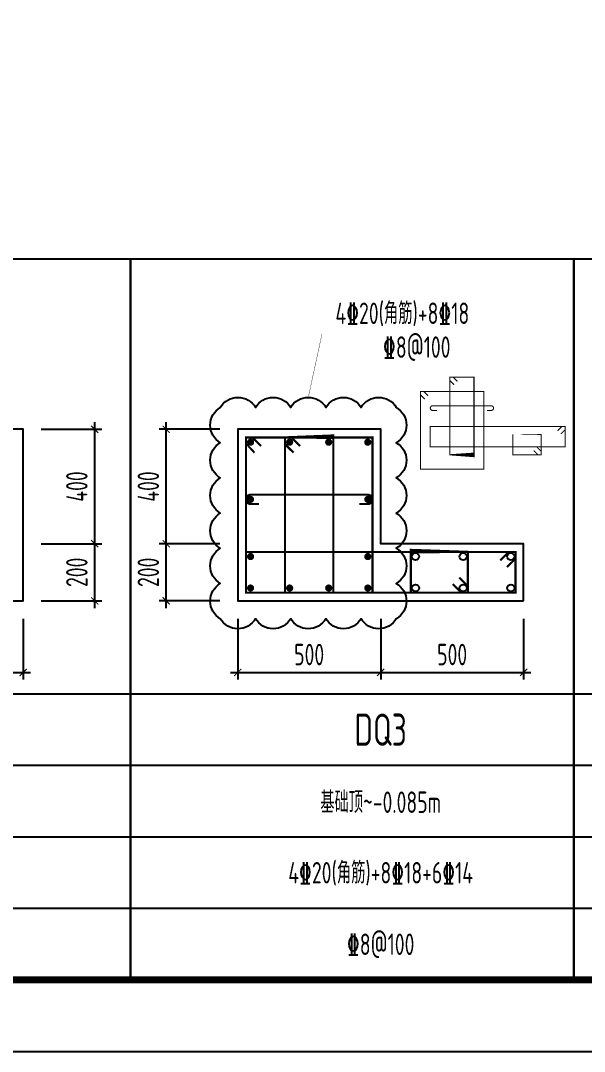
# Model space of a CAD drawing. Extents: x -812054 to 22247, y -644080 to 1003627.
# Drawn here: x -437176 to -429290, y -186869 to -172454 of the extents above; entities that cross this region are included whole.
import ezdxf
from ezdxf.enums import TextEntityAlignment as Align

# ---------------------------------------------------------------- set-up
doc = ezdxf.new("R2010")
doc.units = 0
doc.header["$LTSCALE"] = 1000
doc.layers.get('0').update_dxf_attribs({"linetype": 'CONTINUOUS'})
doc.layers.get('DEFPOINTS').update_dxf_attribs({"linetype": 'CONTINUOUS'})
for name, color, linetype in [('-TK', 7, 'CONTINUOUS'), ('COLU_DE_DIM', 3, 'CONTINUOUS'), ('COLU_DE_TH', 7, 'CONTINUOUS'), ('LABEL', 1, 'CONTINUOUS'), ('LINK', 6, 'CONTINUOUS'), ('LINK-INDEX', 6, 'CONTINUOUS'), ('REIN', 6, 'CONTINUOUS'), ('TAB', 7, 'CONTINUOUS'), ('TAB_TEXT', 7, 'CONTINUOUS'), ('TEXT25', 2, 'CONTINUOUS')]:
    doc.layers.add(name, color=color, linetype=linetype)
doc.styles.add('TSSD_DIMENSION', font='Tssdeng.shx', dxfattribs={"width": 0.7, "bigfont": 'tssdchn.shx'})
doc.styles.add('TSSD_REIN', font='tssdeng.shx', dxfattribs={"width": 0.7, "height": 300, "bigfont": 'tssdchn.shx'})
doc.dimstyles.new('TSSD_25_100', dxfattribs={"dimtxt": 300, "dimasz": 100, "dimexe": 100, "dimexo": 250, "dimgap": 100, "dimtad": 1, "dimdec": 0, "dimlfac": 0.25, "dimzin": 0, "dimdsep": 46, "dimtxsty": 'TSSD_DIMENSION', "dimblk": 'ARCHTICK', "dimcen": 0, "dimdle": 100, "dimclrt": 7, "dimadec": 0, "dimazin": 0, "dimtfac": 1, "dimtdec": 0, "dimtix": 1, "dimtmove": 2, "dimatfit": 3, "dimldrblk": 'ARCHTICK', "dimfxl": 1, "dimtolj": 1, "dimtzin": 0, "dimarcsym": 0})

# ---------------------------------------------------------------- blocks, each defined once
blk = doc.blocks.new('_ArchTick')
at = {"color": 0, "linetype": 'ByBlock', "const_width": 0.15}
blk.add_lwpolyline([(-0.5, -0.5), (0.5, 0.5)], dxfattribs=at)
blk = doc.blocks.new('*D426')
at = {"layer": 'COLU_DE_DIM', "color": 0, "lineweight": -2, "transparency": 16777216}
for p, q in [((-434139.3703795684, -180819.2483569956), (-434139.3703795684, -181669.2483569956)), ((-432139.3703795684, -180819.2483569956), (-432139.3703795684, -181669.2483569956)), ((-434239.3703795684, -181569.2483569956), (-432039.3703795684, -181569.2483569956))]:
    blk.add_line(p, q, dxfattribs=at)
at = {"layer": 'DEFPOINTS', "color": 0, "transparency": 16777216}
for p in [(-434139.3703795684, -180569.2483569956), (-432139.3703795684, -180569.2483569956), (-432139.3703795684, -181569.2483569956)]:
    blk.add_point(p, dxfattribs=at)
at = {"layer": 'COLU_DE_DIM', "color": 0, "lineweight": -2, "transparency": 16777216, "xscale": 100, "yscale": 100, "zscale": 100, "rotation": 180}
blk.add_blockref('_ArchTick', (-434139.3703795684, -181569.2483569956), dxfattribs=at)
at = {"layer": 'COLU_DE_DIM', "color": 0, "lineweight": -2, "transparency": 16777216, "xscale": 100, "yscale": 100, "zscale": 100}
blk.add_blockref('_ArchTick', (-432139.3703795684, -181569.2483569956), dxfattribs=at)
at = {"layer": 'COLU_DE_DIM', "color": 7, "transparency": 16777216, "insert": (-433139.3703795684, -181319.2483569956), "char_height": 300, "attachment_point": 5, "style": 'TSSD_DIMENSION'}
blk.add_mtext('\\A1;500', dxfattribs=at)
blk = doc.blocks.new('*D427')
at = {"layer": 'COLU_DE_DIM', "color": 0, "lineweight": -2, "transparency": 16777216}
for p, q in [((-432139.3703795684, -180819.2483569956), (-432139.3703795684, -181669.2483569956)), ((-430139.3688400107, -180819.2483569956), (-430139.3688400107, -181669.2483569956)), ((-432239.3703795684, -181569.2483569956), (-430039.3688400107, -181569.2483569956))]:
    blk.add_line(p, q, dxfattribs=at)
at = {"layer": 'DEFPOINTS', "color": 0, "transparency": 16777216}
for p in [(-432139.3703795684, -180569.2483569956), (-430139.3688400107, -180569.2483569956), (-430139.3688400107, -181569.2483569956)]:
    blk.add_point(p, dxfattribs=at)
at = {"layer": 'COLU_DE_DIM', "color": 0, "lineweight": -2, "transparency": 16777216, "xscale": 100, "yscale": 100, "zscale": 100, "rotation": 180}
blk.add_blockref('_ArchTick', (-432139.3703795684, -181569.2483569956), dxfattribs=at)
at = {"layer": 'COLU_DE_DIM', "color": 0, "lineweight": -2, "transparency": 16777216, "xscale": 100, "yscale": 100, "zscale": 100}
blk.add_blockref('_ArchTick', (-430139.3688400107, -181569.2483569956), dxfattribs=at)
at = {"layer": 'COLU_DE_DIM', "color": 7, "transparency": 16777216, "insert": (-431139.3696097895, -181319.2483569956), "char_height": 300, "attachment_point": 5, "style": 'TSSD_DIMENSION'}
blk.add_mtext('\\A1;500', dxfattribs=at)
blk = doc.blocks.new('*D428')
at = {"layer": 'COLU_DE_DIM', "color": 0, "lineweight": -2, "transparency": 16777216}
for p, q in [((-435139.3703795684, -180669.2483569956), (-435139.3703795684, -179669.2483569956)), ((-434389.3703795684, -179769.2483569956), (-435239.3703795684, -179769.2483569956)), ((-434389.3703795684, -180569.2483569956), (-435239.3703795684, -180569.2483569956))]:
    blk.add_line(p, q, dxfattribs=at)
at = {"layer": 'DEFPOINTS', "color": 0, "transparency": 16777216}
for p in [(-435139.3703795684, -179769.2483569956), (-434139.3703795684, -179769.2483569956), (-434139.3703795684, -180569.2483569956)]:
    blk.add_point(p, dxfattribs=at)
at = {"layer": 'COLU_DE_DIM', "color": 0, "lineweight": -2, "transparency": 16777216, "xscale": 100, "yscale": 100, "zscale": 100}
for p, rotation in [((-435139.3703795684, -179769.2483569956), 90), ((-435139.3703795684, -180569.2483569956), 270)]:
    blk.add_blockref('_ArchTick', p, dxfattribs=dict(at, rotation=rotation))
at = {"layer": 'COLU_DE_DIM', "color": 7, "transparency": 16777216, "insert": (-435389.3703795683, -180169.2483569957), "char_height": 300, "attachment_point": 5, "rotation": 90, "style": 'TSSD_DIMENSION'}
blk.add_mtext('\\A1;200', dxfattribs=at)
blk = doc.blocks.new('*D429')
at = {"layer": 'COLU_DE_DIM', "color": 0, "lineweight": -2, "transparency": 16777216}
for p, q in [((-434389.3703795684, -178169.5864970847), (-435239.3703795684, -178169.5864970847)), ((-435139.3703795684, -179869.2483569956), (-435139.3703795684, -178069.5864970847)), ((-434389.3703795684, -179769.2483569956), (-435239.3703795684, -179769.2483569956))]:
    blk.add_line(p, q, dxfattribs=at)
at = {"layer": 'DEFPOINTS', "color": 0, "transparency": 16777216}
for p in [(-435139.3703795684, -178169.5864970847), (-434139.3703795684, -178169.5864970847), (-434139.3703795684, -179769.2483569956)]:
    blk.add_point(p, dxfattribs=at)
at = {"layer": 'COLU_DE_DIM', "color": 0, "lineweight": -2, "transparency": 16777216, "xscale": 100, "yscale": 100, "zscale": 100}
for p, rotation in [((-435139.3703795684, -178169.5864970847), 90), ((-435139.3703795684, -179769.2483569956), 270)]:
    blk.add_blockref('_ArchTick', p, dxfattribs=dict(at, rotation=rotation))
at = {"layer": 'COLU_DE_DIM', "color": 7, "transparency": 16777216, "insert": (-435389.3703795683, -178969.4174270402), "char_height": 300, "attachment_point": 5, "rotation": 90, "style": 'TSSD_DIMENSION'}
blk.add_mtext('\\A1;400', dxfattribs=at)
blk = doc.blocks.new('*D488')
at = {"layer": 'COLU_DE_DIM', "color": 0, "lineweight": -2, "transparency": 16777216}
for p, q in [((-437939.3703787434, -180819.2483569956), (-437939.3703787434, -181669.2483569956)), ((-437139.3703841051, -180819.2483569956), (-437139.3703841051, -181669.2483569956)), ((-438039.3703787434, -181569.2483569956), (-437039.3703841051, -181569.2483569956))]:
    blk.add_line(p, q, dxfattribs=at)
at = {"layer": 'DEFPOINTS', "color": 0, "transparency": 16777216}
for p in [(-437939.3703787434, -180569.2483569956), (-437139.3703841051, -180569.2483569956), (-437139.3703841051, -181569.2483569956)]:
    blk.add_point(p, dxfattribs=at)
at = {"layer": 'COLU_DE_DIM', "color": 0, "lineweight": -2, "transparency": 16777216, "xscale": 100, "yscale": 100, "zscale": 100, "rotation": 180}
blk.add_blockref('_ArchTick', (-437939.3703787434, -181569.2483569956), dxfattribs=at)
at = {"layer": 'COLU_DE_DIM', "color": 0, "lineweight": -2, "transparency": 16777216, "xscale": 100, "yscale": 100, "zscale": 100}
blk.add_blockref('_ArchTick', (-437139.3703841051, -181569.2483569956), dxfattribs=at)
at = {"layer": 'COLU_DE_DIM', "color": 7, "transparency": 16777216, "insert": (-437539.3703814243, -181319.2483569956), "char_height": 300, "attachment_point": 5, "style": 'TSSD_DIMENSION'}
blk.add_mtext('\\A1;200', dxfattribs=at)
blk = doc.blocks.new('*D489')
at = {"layer": 'COLU_DE_DIM', "color": 0, "lineweight": -2, "transparency": 16777216}
for p, q in [((-436139.3703841051, -180669.2483569956), (-436139.3703841051, -179669.2483569956)), ((-436889.3703841051, -179769.2483569956), (-436039.3703841051, -179769.2483569956)), ((-436889.3703841051, -180569.2483569956), (-436039.3703841051, -180569.2483569956))]:
    blk.add_line(p, q, dxfattribs=at)
at = {"layer": 'DEFPOINTS', "color": 0, "transparency": 16777216}
for p in [(-437139.3703841051, -179769.2483569956), (-436139.3703841051, -179769.2483569956), (-437139.3703841051, -180569.2483569956)]:
    blk.add_point(p, dxfattribs=at)
at = {"layer": 'COLU_DE_DIM', "color": 0, "lineweight": -2, "transparency": 16777216, "xscale": 100, "yscale": 100, "zscale": 100}
for p, rotation in [((-436139.3703841051, -179769.2483569956), 90), ((-436139.3703841051, -180569.2483569956), 270)]:
    blk.add_blockref('_ArchTick', p, dxfattribs=dict(at, rotation=rotation))
at = {"layer": 'COLU_DE_DIM', "color": 7, "transparency": 16777216, "insert": (-436389.370384105, -180169.2483569957), "char_height": 300, "attachment_point": 5, "rotation": 90, "style": 'TSSD_DIMENSION'}
blk.add_mtext('\\A1;200', dxfattribs=at)
blk = doc.blocks.new('*D490')
at = {"layer": 'COLU_DE_DIM', "color": 0, "lineweight": -2, "transparency": 16777216}
for p, q in [((-436889.3703841051, -178169.5721406089), (-436039.3703841051, -178169.5721406089)), ((-436139.3703841051, -179869.2483569956), (-436139.3703841051, -178069.5721406089)), ((-436889.3703841051, -179769.2483569956), (-436039.3703841051, -179769.2483569956))]:
    blk.add_line(p, q, dxfattribs=at)
at = {"layer": 'DEFPOINTS', "color": 0, "transparency": 16777216}
for p in [(-437139.3703841051, -178169.5721406089), (-436139.3703841051, -178169.5721406089), (-437139.3703841051, -179769.2483569956)]:
    blk.add_point(p, dxfattribs=at)
at = {"layer": 'COLU_DE_DIM', "color": 0, "lineweight": -2, "transparency": 16777216, "xscale": 100, "yscale": 100, "zscale": 100}
for p, rotation in [((-436139.3703841051, -178169.5721406089), 90), ((-436139.3703841051, -179769.2483569956), 270)]:
    blk.add_blockref('_ArchTick', p, dxfattribs=dict(at, rotation=rotation))
at = {"layer": 'COLU_DE_DIM', "color": 7, "transparency": 16777216, "insert": (-436389.370384105, -178969.4102488023), "char_height": 300, "attachment_point": 5, "rotation": 90, "style": 'TSSD_DIMENSION'}
blk.add_mtext('\\A1;400', dxfattribs=at)
blk = doc.blocks.new('A1')
blk.add_lwpolyline([(0, 59400), (0, 0), (84100, 0), (84100, 59400)], close=True)
at = {"const_width": 100}
blk.add_lwpolyline([(2500, 58400), (2500, 1000), (83100, 1000), (83100, 58400)], close=True, dxfattribs=at)

msp = doc.modelspace()

# ---------------------------------------------------------------- linework, layer by layer
at = {"layer": 'COLU_DE_TH'}
msp.add_lwpolyline([(-434382.1972381338, -177864.4934794483, -0.5773502691896255), (-433889.9979343988, -177864.4934794483, -0.5773502691896255), (-433397.7986306639, -177864.4934794483, -0.5773502691896255), (-432905.599326929, -177864.4934794483, -0.5773502691896255), (-432413.400023194, -177864.4934794483, -0.5773502691896255), (-431921.2007194591, -177864.4934794483, -0.5773502691896255), (-431921.2007194591, -178356.6927831832, -0.5773502691896255), (-431921.2007194591, -178848.8920869182, -0.5773502691896255), (-431921.2007194591, -179341.0913906531, -0.5773502691896255), (-431921.2007194591, -179833.290694388, -0.5773502691896255), (-431921.2007194591, -180325.489998123, -0.5773502691896255), (-431921.2007194591, -180817.6893018579, -0.5773502691896255), (-432413.400023194, -180817.6893018579, -0.5773502691896255), (-432905.599326929, -180817.6893018579, -0.5773502691896255), (-433397.7986306639, -180817.6893018579, -0.5773502691896255), (-433889.9979343988, -180817.6893018579, -0.5773502691896255), (-434382.1972381338, -180817.6893018579, -0.5773502691896255), (-434382.1972381338, -180325.489998123, -0.5773502691896255), (-434382.1972381338, -179833.290694388, -0.5773502691896255), (-434382.1972381338, -179341.0913906531, -0.5773502691896255), (-434382.1972381338, -178848.8920869182, -0.5773502691896255), (-434382.1972381338, -178356.6927831832, -0.5773502691896255), (-434382.1972381338, -177864.4934794483, -0.5773502691896255), (-434382.1972381338, -177864.4934794483, -0.5773502691896255)], format="xyb", dxfattribs=at)
for points in [[(-441139.3703828676, -180569.2483569956), (-437139.3703841051, -180569.2483569956), (-437139.3703795684, -178169.5721406089), (-437939.3703787434, -178169.5721389591), (-437939.3703816301, -179769.2483569956), (-441139.3703828676, -179769.2483569956), (-441139.3703828676, -180569.2483569956)], [(-430139.3688400107, -180569.2483569956), (-430139.3688400107, -179769.2483569956), (-432139.3703795684, -179769.2483569956), (-432139.3703795684, -178169.5864970847), (-434139.3703795684, -178169.5864970847), (-434139.3703795684, -180569.2483569956), (-430139.3688400107, -180569.2483569956)]]:
    msp.add_lwpolyline(points, close=True, dxfattribs=at)
at = {"layer": 'LABEL'}
msp.add_lwpolyline([(-430485.8575354999, -176836.5428871646, 0, 0, 0), (-432960.4616194204, -176836.5413238805, 5, 5, 0), (-433151.6989787964, -177722.4077791952, 5, 5, 0)], format="xyseb", dxfattribs=at)
at = {"layer": 'LINK'}
for points in [[(-433904.3703795852, -178496.5103786853, 30, 30, 0), (-434024.3703795692, -178376.5103786692, 30, 30, 0), (-434024.3703795694, -178284.5864970894, 30, 30, 0), (-432254.3703795696, -178284.5864970894, 30, 30, 0), (-432254.3703795723, -180454.2483569925, 30, 30, 0), (-434024.370379569, -180454.2483569924, 30, 30, 0), (-434024.3703795694, -178284.5864970894, 30, 30, 0), (-433932.4464979651, -178284.5864970898, 30, 30, 0), (-433812.4464979811, -178404.5864971058, 30, 30, 0)], [(-433357.7037129541, -178496.5103786567, 30, 30, 0), (-433477.7037129002, -178376.5103786029, 30, 30, 0), (-433477.7037129021, -178284.5864970999, 30, 30, 0), (-432801.0370462369, -178284.5864970992, 30, 30, 0), (-432801.0370462395, -180454.248357008, 30, 30, 0), (-433477.7037129017, -180454.2483570086, 30, 30, 0), (-433477.7037129021, -178284.5864970999, 30, 30, 0), (-433385.7798313181, -178284.5864971032, 30, 30, 0), (-433265.7798313719, -178404.586497157, 30, 30, 0)], [(-432439.3703795726, -179214.4174270411, 30, 30, 0), (-432319.3703795726, -179214.4174270411, 30, 30, 1), (-432319.3703795726, -179084.4174270411, 30, 30, 0), (-433959.3703795673, -179084.4174270403, 30, 30, 1), (-433959.3703795673, -179214.4174270403, 30, 30, 0), (-433839.3703795673, -179214.4174270403, 30, 30, 0)], [(-430466.2927216268, -180004.2483569609, 30, 30, 0), (-430346.2927215921, -179884.2483569956, 30, 30, 0), (-430254.3688400238, -179884.2483569962, 30, 30, 0), (-430254.3688400238, -180454.2483569954, 30, 30, 0), (-434024.3703795699, -180454.2483569955, 30, 30, 0), (-434024.37037957, -179884.248356994, 30, 30, 0), (-430254.3688400238, -179884.2483569962, 30, 30, 0), (-430254.3688400229, -179976.1722386178, 30, 30, 0), (-430374.3688400576, -180096.1722385832, 30, 30, 0)], [(-431041.0360198593, -180242.324475506, 30, 30, 0), (-430921.0360198756, -180362.3244755223, 30, 30, 0), (-430921.0360198756, -180454.2483569922, 30, 30, 0), (-431717.7031997225, -180454.2483569929, 30, 30, 0), (-431717.7031997217, -179884.2483569969, 30, 30, 0), (-430921.0360198756, -179884.2483569958, 30, 30, 0), (-430921.0360198756, -180454.2483569922, 30, 30, 0), (-431012.9599013687, -180454.2483569904, 30, 30, 0), (-431132.9599013524, -180334.248356974, 30, 30, 0)]]:
    msp.add_lwpolyline(points, format="xyseb", dxfattribs=at)
at = {"layer": 'LINK-INDEX'}
for points in [[(-431112.0710508645, -177546.2861540357, 15.00000095367432, 15.00000095367432, 0), (-431172.0710509159, -177486.2861540872, 15.00000095367432, 15.00000095367432, 0), (-431172.071050912, -177440.3242133382, 15.00000095367432, 15.00000095367432, 0), (-430833.7377175753, -177440.3242133379, 15.00000095367432, 15.00000095367432, 0), (-430833.7377175767, -178525.1551432981, 15.00000095367432, 15.00000095367432, 0), (-431172.0710509117, -178525.1551432986, 15.00000095367432, 15.00000095367432, 0), (-431172.071050912, -177440.3242133382, 15.00000095367432, 15.00000095367432, 0), (-431126.1091102465, -177440.3242133389, 15.00000095367432, 15.00000095367432, 0), (-431066.109110195, -177500.3242132874, 15.00000095367432, 15.00000095367432, 0)], [(-431522.0710508029, -177746.2438866294, 15.00000095367432, 15.00000095367432, 0), (-431582.0710509134, -177686.2438867398, 15.00000095367432, 15.00000095367432, 0), (-431582.0710509106, -177640.2819458261, 15.00000095367432, 15.00000095367432, 0), (-430697.0710509088, -177640.2819458261, 15.00000095367432, 15.00000095367432, 0), (-430697.0710509101, -178725.1128757799, 15.00000095367432, 15.00000095367432, 0), (-431582.0710509105, -178725.1128757799, 15.00000095367432, 15.00000095367432, 0), (-431582.0710509106, -177640.2819458261, 15.00000095367432, 15.00000095367432, 0), (-431536.1091101714, -177640.2819458286, 15.00000095367432, 15.00000095367432, 0), (-431476.109110061, -177700.2819457182, 15.00000095367432, 15.00000095367432, 0)], [(-430652.904384243, -177905.2396783088, 15.00000095367432, 15.00000095367432, 0), (-430592.904384243, -177905.2396783088, 15.00000095367432, 15.00000095367432, 1), (-430592.904384243, -177840.2396783088, 15.00000095367432, 15.00000095367432, 0), (-431412.9043842403, -177840.2396783084, 15.00000095367432, 15.00000095367432, 1), (-431412.9043842403, -177905.2396783084, 15.00000095367432, 15.00000095367432, 0), (-431352.9043842403, -177905.2396783084, 15.00000095367432, 15.00000095367432, 0)], [(-429666.3655552597, -178190.1551433634, 15.00000095367432, 15.00000095367432, 0), (-429606.3655553311, -178130.155143292, 15.00000095367432, 15.00000095367432, 0), (-429560.4036144587, -178130.1551432889, 15.00000095367432, 15.00000095367432, 0), (-429560.4036144586, -178415.1551432856, 15.00000095367432, 15.00000095367432, 0), (-431445.4043842296, -178415.1551432857, 15.00000095367432, 15.00000095367432, 0), (-431445.4043842296, -178130.1551432878, 15.00000095367432, 15.00000095367432, 0), (-429560.4036144587, -178130.1551432889, 15.00000095367432, 15.00000095367432, 0), (-429560.4036144543, -178176.1170840594, 15.00000095367432, 15.00000095367432, 0), (-429620.4036143829, -178236.1170841308, 15.00000095367432, 15.00000095367432, 0)], [(-429953.7372043363, -178419.1932024716, 15.00000095367432, 15.00000095367432, 0), (-429893.7372044037, -178479.1932025391, 15.00000095367432, 15.00000095367432, 0), (-429893.7372043932, -178525.1551432961, 15.00000095367432, 15.00000095367432, 0), (-430292.070794324, -178525.1551432963, 15.00000095367432, 15.00000095367432, 0), (-430292.0707943237, -178240.1551432746, 15.00000095367432, 15.00000095367432, 0), (-429893.7372043932, -178240.1551432741, 15.00000095367432, 15.00000095367432, 0), (-429893.7372043932, -178525.1551432961, 15.00000095367432, 15.00000095367432, 0), (-429939.6991452746, -178525.1551433066, 15.00000095367432, 15.00000095367432, 0), (-429999.6991452071, -178465.1551432391, 15.00000095367432, 15.00000095367432, 0)]]:
    msp.add_lwpolyline(points, format="xyseb", dxfattribs=at)
at = {"layer": 'REIN'}
for points in [[(-433984.3703795696, -178349.5864970863, 50, 50, 1), (-433934.3703795696, -178349.5864970863, 50, 50, 1), (-433984.3703795696, -178349.5864970863, 50, 50, 0)], [(-433437.7037129028, -178349.5864970862, 50, 50, 1), (-433387.7037129028, -178349.5864970862, 50, 50, 1), (-433437.7037129028, -178349.5864970862, 50, 50, 0)], [(-432891.037046236, -178349.5864970856, 50, 50, 1), (-432841.037046236, -178349.5864970856, 50, 50, 1), (-432891.037046236, -178349.5864970856, 50, 50, 0)], [(-432344.3703795692, -178349.5864970863, 50, 50, 1), (-432294.3703795692, -178349.5864970863, 50, 50, 1), (-432344.3703795692, -178349.5864970863, 50, 50, 0)], [(-433984.3703795673, -179149.4174270403, 50, 50, 1), (-433934.3703795673, -179149.4174270403, 50, 50, 1), (-433984.3703795673, -179149.4174270403, 50, 50, 0)], [(-432344.3703795726, -179149.4174270411, 50, 50, 1), (-432294.3703795726, -179149.4174270411, 50, 50, 1), (-432344.3703795726, -179149.4174270411, 50, 50, 0)], [(-433984.3703795677, -179949.2483569951, 50, 50, 1), (-433934.3703795677, -179949.2483569951, 50, 50, 1), (-433984.3703795677, -179949.2483569951, 50, 50, 0)], [(-432344.370379573, -179949.248356996, 50, 50, 1), (-432294.370379573, -179949.248356996, 50, 50, 1), (-432344.370379573, -179949.248356996, 50, 50, 0)], [(-433984.370379568, -180389.2483569968, 50, 50, 1), (-433934.370379568, -180389.2483569968, 50, 50, 1), (-433984.370379568, -180389.2483569968, 50, 50, 0)], [(-433437.7037129024, -180389.2483569962, 50, 50, 1), (-433387.7037129024, -180389.2483569962, 50, 50, 1), (-433437.7037129024, -180389.2483569962, 50, 50, 0)], [(-432891.0370462385, -180389.2483569957, 50, 50, 1), (-432841.0370462385, -180389.2483569957, 50, 50, 1), (-432891.0370462385, -180389.2483569957, 50, 50, 0)], [(-432344.3703795735, -180389.2483569965, 50, 50, 1), (-432294.3703795735, -180389.2483569965, 50, 50, 1), (-432344.3703795735, -180389.2483569965, 50, 50, 0)]]:
    msp.add_lwpolyline(points, format="xyseb", close=True, dxfattribs=at)
for centre in [(-431652.7031997203, -179949.2483569968), (-430986.0360198681, -179949.2483569958), (-430319.3688400154, -179949.2483569958), (-431652.7031997208, -180389.2483569973), (-430986.036019868, -180389.2483569967), (-430319.3688400153, -180389.2483569967)]:
    msp.add_circle(centre, 50, dxfattribs=at)
at = {"layer": 'TAB'}
for points in [[(-441683.9521884619, -175784.029637805), (-435639.3703795684, -175784.029637805), (-435639.3703795684, -185869.2483569956), (-441683.9521884618, -185869.2483569956), (-441683.9521884619, -175784.029637805), (-441683.9521884618, -181869.2483569956), (-435639.3703795684, -181869.2483569956), (-435639.3703795684, -182869.2483569956), (-441683.9521884618, -182869.2483569956), (-441683.9521884618, -183869.2483569956), (-435639.3703795684, -183869.2483569956), (-435639.3703795684, -184869.2483569956), (-441683.9521884618, -184869.2483569956)], [(-435639.3703795684, -175784.029637805), (-429438.0087284682, -175784.029637805), (-429438.0087284682, -185869.2483569956), (-435639.3703795684, -185869.2483569956), (-435639.3703795684, -175784.029637805), (-435639.3703795684, -181869.2483569956), (-429438.0087284682, -181869.2483569956), (-429438.0087284682, -182869.2483569956), (-435639.3703795684, -182869.2483569956), (-435639.3703795684, -183869.2483569956), (-429438.0087284682, -183869.2483569956), (-429438.0087284682, -184869.2483569956), (-435639.3703795684, -184869.2483569956)], [(-429438.0087284682, -175784.029637805), (-422026.6139640402, -175784.029637805), (-422026.6139640402, -185869.2483569956), (-429438.0087284682, -185869.2483569956), (-429438.0087284682, -175784.029637805), (-429438.0087284682, -181869.2483569956), (-422026.6139640402, -181869.2483569956), (-422026.6139640402, -182869.2483569956), (-429438.0087284682, -182869.2483569956), (-429438.0087284682, -183869.2483569956), (-422026.6139640402, -183869.2483569956), (-422026.6139640402, -184869.2483569956), (-429438.0087284682, -184869.2483569956)]]:
    msp.add_lwpolyline(points, dxfattribs=at)

# ---------------------------------------------------------------- block references
at = {"layer": '-TK'}
msp.add_blockref('A1', (-495656.7677342901, -186869.2483569956), dxfattribs=at)

# ---------------------------------------------------------------- texts
at = {"layer": 'TAB_TEXT', "color": 1, "style": 'TSSD_REIN', "width": 0.7}
for s, p in [('%%1328@100', (-431634.3542915579, -177017.6835529663)), ('4%%13220(角筋)+8%%13218+6%%13214', (-432139.3696097895, -184369.2483569956)), ('%%1328@100', (-432139.3696097895, -185369.2483569956))]:
    msp.add_text(s, height=300, dxfattribs=at).set_placement(p, align=Align.MIDDLE)
at = {"layer": 'TAB_TEXT', "style": 'TSSD_REIN', "width": 0.7}
for s, height, p in [('DQ3', 450, (-432139.3696097895, -182369.2483569956)), ('基础顶~-0.085m', 300, (-432139.3696097895, -183369.2483569956))]:
    msp.add_text(s, height=height, dxfattribs=at).set_placement(p, align=Align.MIDDLE)
at = {"layer": 'TEXT25', "color": 1, "style": 'TSSD_REIN', "width": 0.7}
msp.add_text('4%%13220(角筋)+8%%13218', height=300, dxfattribs=at).set_placement((-432772.6540999637, -176786.5417915737), align=Align.BOTTOM_LEFT)

# ---------------------------------------------------------------- dimensions: what is measured, and where the dimension line sits
at = {"layer": 'COLU_DE_DIM'}
for base, p1, p2, picture, middle in [((-436139.3703841051, -178169.5721406089), (-437139.3703841051, -179769.2483569956), (-437139.3703841051, -178169.5721406089), '*D490', (-436389.370384105, -178969.4102488023)), ((-435139.3703795684, -178169.5864970847), (-434139.3703795684, -179769.2483569956), (-434139.3703795684, -178169.5864970847), '*D429', (-435389.3703795683, -178969.4174270402)), ((-436139.3703841051, -179769.2483569956), (-437139.3703841051, -180569.2483569956), (-437139.3703841051, -179769.2483569956), '*D489', (-436389.370384105, -180169.2483569957)), ((-435139.3703795684, -179769.2483569956), (-434139.3703795684, -180569.2483569956), (-434139.3703795684, -179769.2483569956), '*D428', (-435389.3703795683, -180169.2483569957))]:
    dim = msp.add_linear_dim(base=base, p1=p1, p2=p2, angle=89.99999989661335, dimstyle='TSSD_25_100', dxfattribs=at)
    dim.commit()
    dim.dimension.update_dxf_attribs({"geometry": picture, "text_midpoint": middle})
for base, p1, p2, picture, middle in [((-437139.3703841051, -181569.2483569956), (-437939.3703787434, -180569.2483569956), (-437139.3703841051, -180569.2483569956), '*D488', (-437539.3703814243, -181319.2483569956)), ((-432139.3703795684, -181569.2483569956), (-434139.3703795684, -180569.2483569956), (-432139.3703795684, -180569.2483569956), '*D426', (-433139.3703795684, -181319.2483569956)), ((-430139.3688400107, -181569.2483569956), (-432139.3703795684, -180569.2483569956), (-430139.3688400107, -180569.2483569956), '*D427', (-431139.3696097895, -181319.2483569956))]:
    dim = msp.add_linear_dim(base=base, p1=p1, p2=p2, dimstyle='TSSD_25_100', dxfattribs=at)
    dim.commit()
    dim.dimension.update_dxf_attribs({"geometry": picture, "text_midpoint": middle})

doc.saveas('drawing.dxf')
